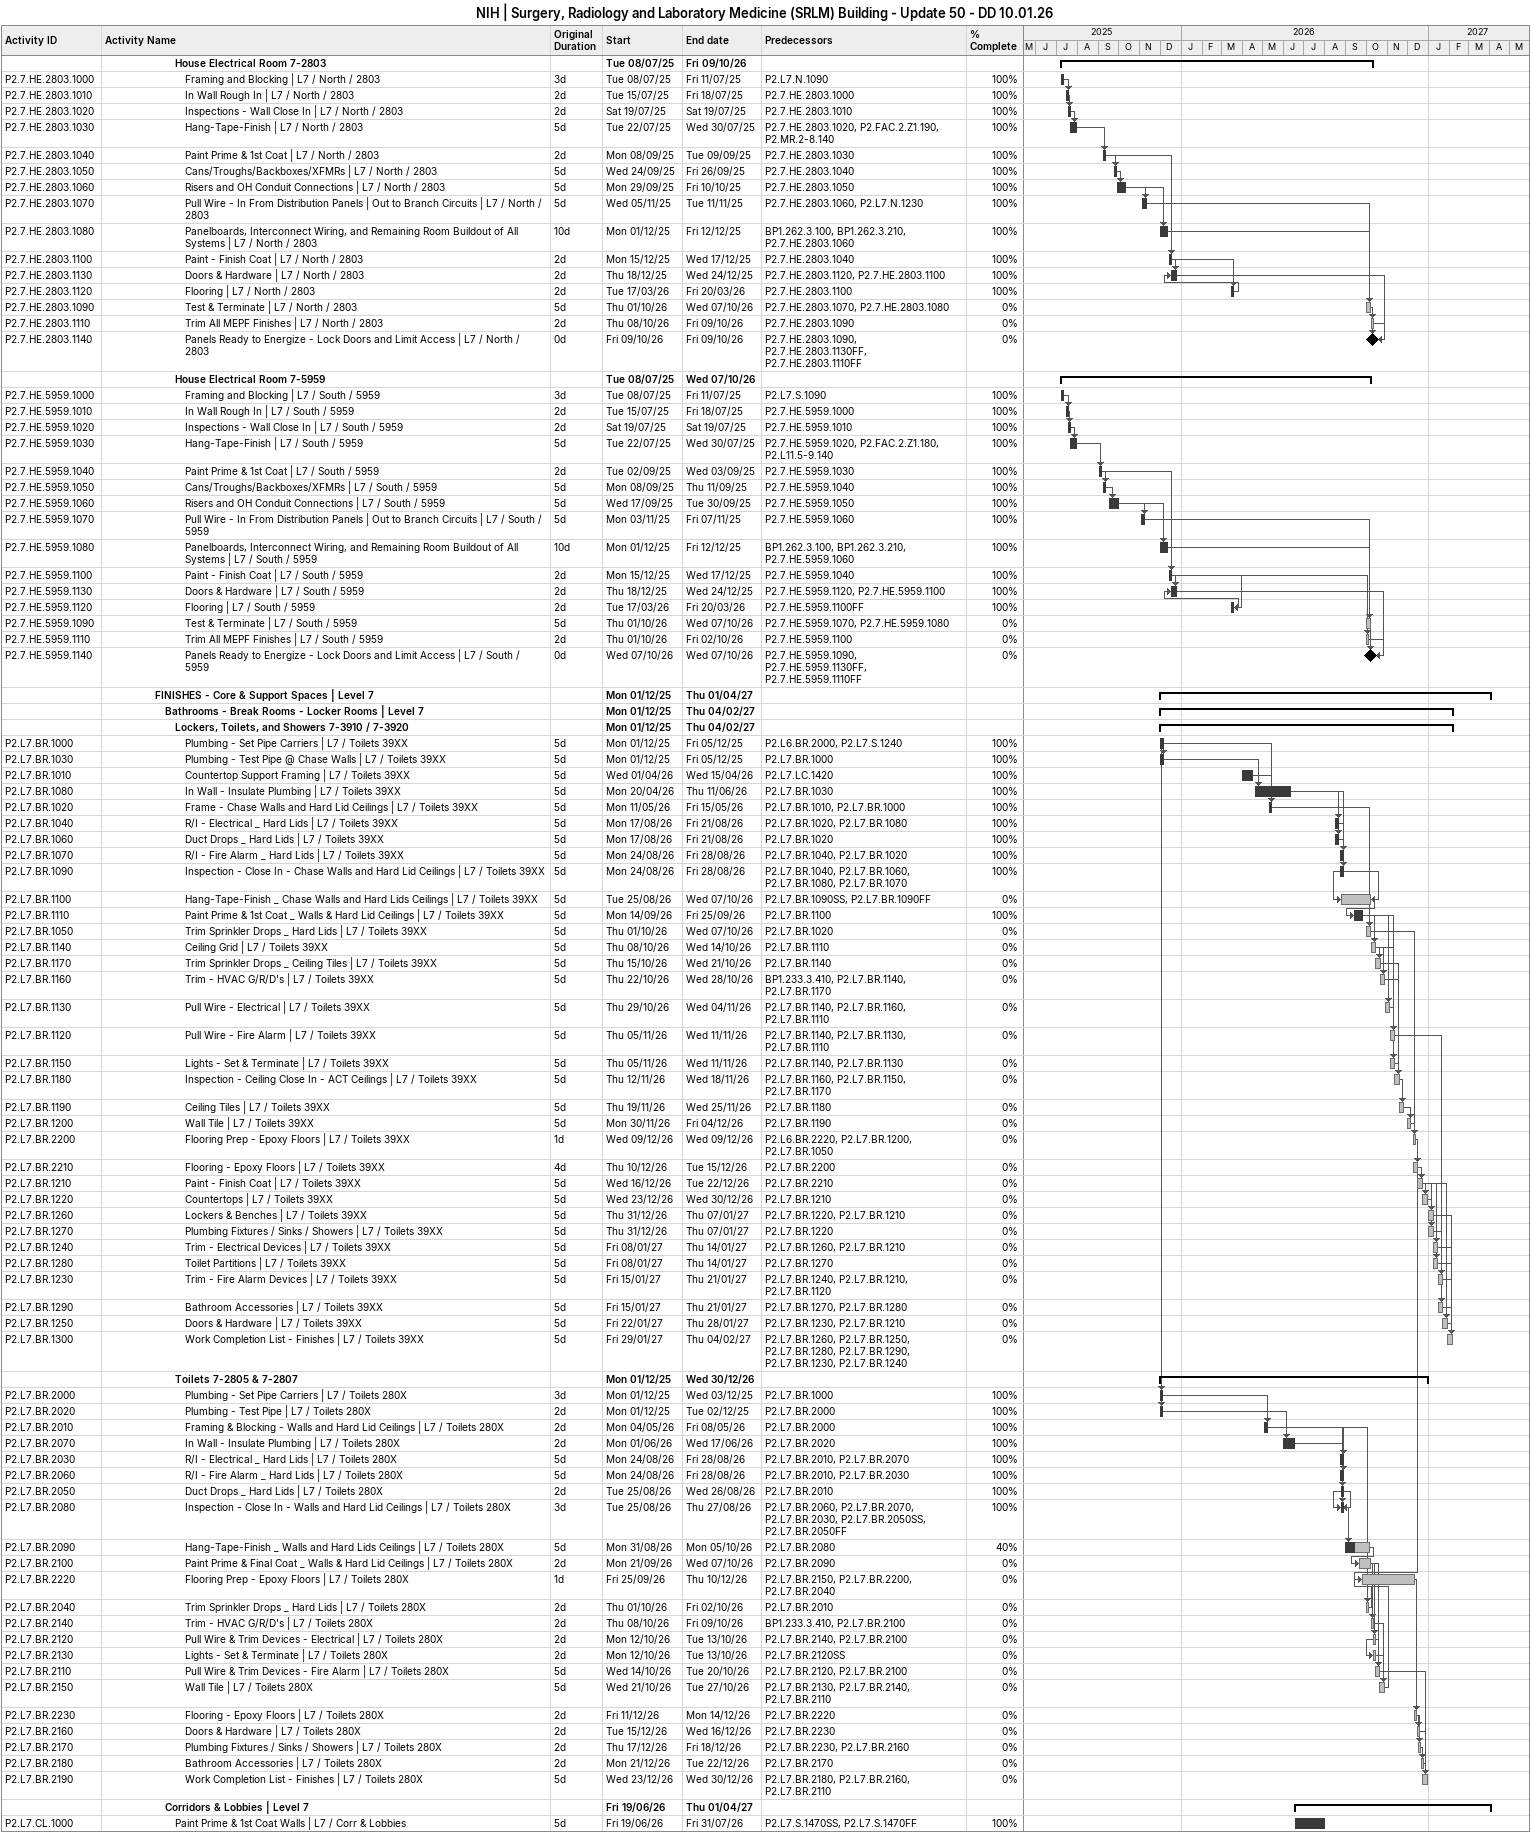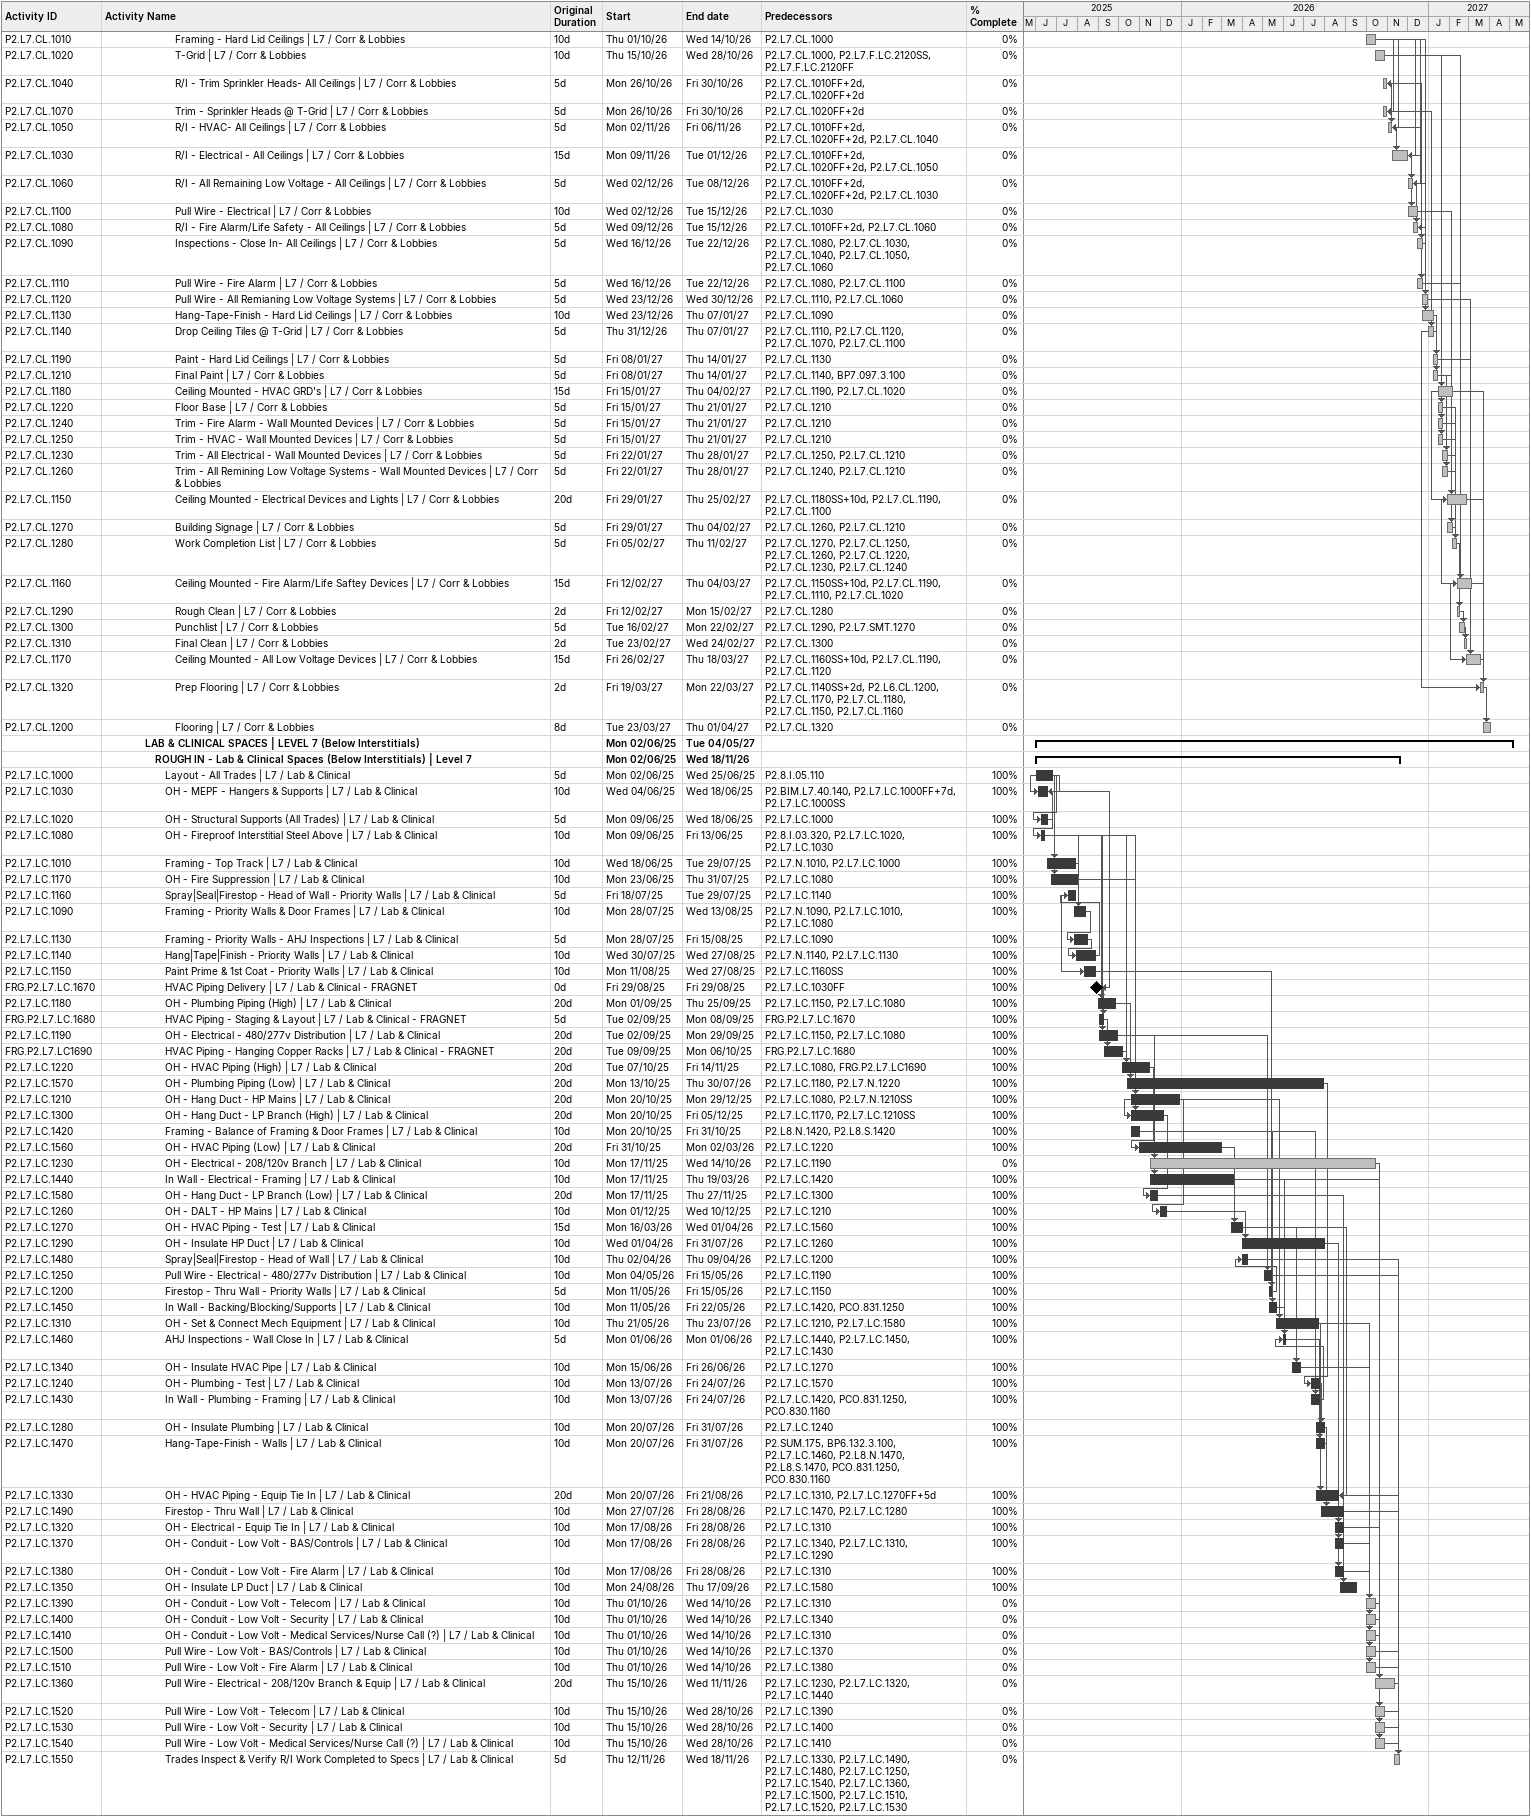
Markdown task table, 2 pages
NIH | Surgery, Radiology and Laboratory Medicine (SRLM) Building - Update 50 - DD 10.01.26

| ID | Level | Task | Original duration | Start | Finish | Predecessors | % complete |
|---|---|---|---|---|---|---|---|
|  | 8 | **House Electrical Room 7-2803** |  | 2025-07-08 | 2026-10-09 |  |  |
| P2.7.HE.2803.1000 | 9 | Framing and Blocking \| L7 / North / 2803 | 3d | 2025-07-08 | 2025-07-11 | P2.L7.N.1090 | 100 |
| P2.7.HE.2803.1010 | 9 | In Wall Rough In \| L7 / North / 2803 | 2d | 2025-07-15 | 2025-07-18 | P2.7.HE.2803.1000 | 100 |
| P2.7.HE.2803.1020 | 9 | Inspections - Wall Close In \| L7 / North / 2803 | 2d | 2025-07-19 | 2025-07-19 | P2.7.HE.2803.1010 | 100 |
| P2.7.HE.2803.1030 | 9 | Hang-Tape-Finish \| L7 / North / 2803 | 5d | 2025-07-22 | 2025-07-30 | P2.7.HE.2803.1020, P2.FAC.2.Z1.190, P2.MR.2-8.140 | 100 |
| P2.7.HE.2803.1040 | 9 | Paint Prime & 1st Coat \| L7 / North / 2803 | 2d | 2025-09-08 | 2025-09-09 | P2.7.HE.2803.1030 | 100 |
| P2.7.HE.2803.1050 | 9 | Cans/Troughs/Backboxes/XFMRs \| L7 / North / 2803 | 5d | 2025-09-24 | 2025-09-26 | P2.7.HE.2803.1040 | 100 |
| P2.7.HE.2803.1060 | 9 | Risers and OH Conduit Connections \| L7 / North / 2803 | 5d | 2025-09-29 | 2025-10-10 | P2.7.HE.2803.1050 | 100 |
| P2.7.HE.2803.1070 | 9 | Pull Wire - In From Distribution Panels \| Out to Branch Circuits \| L7 / North / 2803 | 5d | 2025-11-05 | 2025-11-11 | P2.7.HE.2803.1060, P2.L7.N.1230 | 100 |
| P2.7.HE.2803.1080 | 9 | Panelboards, Interconnect Wiring, and Remaining Room Buildout of All Systems \| L7 / North / 2803 | 10d | 2025-12-01 | 2025-12-12 | BP1.262.3.100, BP1.262.3.210, P2.7.HE.2803.1060 | 100 |
| P2.7.HE.2803.1100 | 9 | Paint - Finish Coat \| L7 / North / 2803 | 2d | 2025-12-15 | 2025-12-17 | P2.7.HE.2803.1040 | 100 |
| P2.7.HE.2803.1130 | 9 | Doors & Hardware \| L7 / North / 2803 | 2d | 2025-12-18 | 2025-12-24 | P2.7.HE.2803.1120, P2.7.HE.2803.1100 | 100 |
| P2.7.HE.2803.1120 | 9 | Flooring \| L7 / North / 2803 | 2d | 2026-03-17 | 2026-03-20 | P2.7.HE.2803.1100 | 100 |
| P2.7.HE.2803.1090 | 9 | Test & Terminate \| L7 / North / 2803 | 5d | 2026-10-01 | 2026-10-07 | P2.7.HE.2803.1070, P2.7.HE.2803.1080 | 0 |
| P2.7.HE.2803.1110 | 9 | Trim All MEPF Finishes \| L7 / North / 2803 | 2d | 2026-10-08 | 2026-10-09 | P2.7.HE.2803.1090 | 0 |
| P2.7.HE.2803.1140 | 9 | Panels Ready to Energize - Lock Doors and Limit Access \| L7 / North / 2803 | 0d | 2026-10-09 | 2026-10-09 | P2.7.HE.2803.1090, P2.7.HE.2803.1130FF, P2.7.HE.2803.1110FF | 0 |
|  | 8 | **House Electrical Room 7-5959** |  | 2025-07-08 | 2026-10-07 |  |  |
| P2.7.HE.5959.1000 | 9 | Framing and Blocking \| L7 / South / 5959 | 3d | 2025-07-08 | 2025-07-11 | P2.L7.S.1090 | 100 |
| P2.7.HE.5959.1010 | 9 | In Wall Rough In \| L7 / South / 5959 | 2d | 2025-07-15 | 2025-07-18 | P2.7.HE.5959.1000 | 100 |
| P2.7.HE.5959.1020 | 9 | Inspections - Wall Close In \| L7 / South / 5959 | 2d | 2025-07-19 | 2025-07-19 | P2.7.HE.5959.1010 | 100 |
| P2.7.HE.5959.1030 | 9 | Hang-Tape-Finish \| L7 / South / 5959 | 5d | 2025-07-22 | 2025-07-30 | P2.7.HE.5959.1020, P2.FAC.2.Z1.180, P2.L11.5-9.140 | 100 |
| P2.7.HE.5959.1040 | 9 | Paint Prime & 1st Coat \| L7 / South / 5959 | 2d | 2025-09-02 | 2025-09-03 | P2.7.HE.5959.1030 | 100 |
| P2.7.HE.5959.1050 | 9 | Cans/Troughs/Backboxes/XFMRs \| L7 / South / 5959 | 5d | 2025-09-08 | 2025-09-11 | P2.7.HE.5959.1040 | 100 |
| P2.7.HE.5959.1060 | 9 | Risers and OH Conduit Connections \| L7 / South / 5959 | 5d | 2025-09-17 | 2025-09-30 | P2.7.HE.5959.1050 | 100 |
| P2.7.HE.5959.1070 | 9 | Pull Wire - In From Distribution Panels \| Out to Branch Circuits \| L7 / South / 5959 | 5d | 2025-11-03 | 2025-11-07 | P2.7.HE.5959.1060 | 100 |
| P2.7.HE.5959.1080 | 9 | Panelboards, Interconnect Wiring, and Remaining Room Buildout of All Systems \| L7 / South / 5959 | 10d | 2025-12-01 | 2025-12-12 | BP1.262.3.100, BP1.262.3.210, P2.7.HE.5959.1060 | 100 |
| P2.7.HE.5959.1100 | 9 | Paint - Finish Coat \| L7 / South / 5959 | 2d | 2025-12-15 | 2025-12-17 | P2.7.HE.5959.1040 | 100 |
| P2.7.HE.5959.1130 | 9 | Doors & Hardware \| L7 / South / 5959 | 2d | 2025-12-18 | 2025-12-24 | P2.7.HE.5959.1120, P2.7.HE.5959.1100 | 100 |
| P2.7.HE.5959.1120 | 9 | Flooring \| L7 / South / 5959 | 2d | 2026-03-17 | 2026-03-20 | P2.7.HE.5959.1100FF | 100 |
| P2.7.HE.5959.1090 | 9 | Test & Terminate \| L7 / South / 5959 | 5d | 2026-10-01 | 2026-10-07 | P2.7.HE.5959.1070, P2.7.HE.5959.1080 | 0 |
| P2.7.HE.5959.1110 | 9 | Trim All MEPF Finishes \| L7 / South / 5959 | 2d | 2026-10-01 | 2026-10-02 | P2.7.HE.5959.1100 | 0 |
| P2.7.HE.5959.1140 | 9 | Panels Ready to Energize - Lock Doors and Limit Access \| L7 / South / 5959 | 0d | 2026-10-07 | 2026-10-07 | P2.7.HE.5959.1090, P2.7.HE.5959.1130FF, P2.7.HE.5959.1110FF | 0 |
|  | 6 | **FINISHES - Core & Support Spaces \| Level 7** |  | 2025-12-01 | 2027-04-01 |  |  |
|  | 7 | **Bathrooms - Break Rooms - Locker Rooms \| Level 7** |  | 2025-12-01 | 2027-02-04 |  |  |
|  | 8 | **Lockers, Toilets, and Showers 7-3910 / 7-3920** |  | 2025-12-01 | 2027-02-04 |  |  |
| P2.L7.BR.1000 | 9 | Plumbing - Set Pipe Carriers \| L7 / Toilets 39XX | 5d | 2025-12-01 | 2025-12-05 | P2.L6.BR.2000, P2.L7.S.1240 | 100 |
| P2.L7.BR.1030 | 9 | Plumbing - Test Pipe @ Chase Walls \| L7 / Toilets 39XX | 5d | 2025-12-01 | 2025-12-05 | P2.L7.BR.1000 | 100 |
| P2.L7.BR.1010 | 9 | Countertop Support Framing \| L7 / Toilets 39XX | 5d | 2026-04-01 | 2026-04-15 | P2.L7.LC.1420 | 100 |
| P2.L7.BR.1080 | 9 | In Wall - Insulate Plumbing \| L7 / Toilets 39XX | 5d | 2026-04-20 | 2026-06-11 | P2.L7.BR.1030 | 100 |
| P2.L7.BR.1020 | 9 | Frame - Chase Walls and Hard Lid Ceilings \| L7 / Toilets 39XX | 5d | 2026-05-11 | 2026-05-15 | P2.L7.BR.1010, P2.L7.BR.1000 | 100 |
| P2.L7.BR.1040 | 9 | R/I - Electrical _ Hard Lids \| L7 / Toilets 39XX | 5d | 2026-08-17 | 2026-08-21 | P2.L7.BR.1020, P2.L7.BR.1080 | 100 |
| P2.L7.BR.1060 | 9 | Duct Drops _ Hard Lids \| L7 / Toilets 39XX | 5d | 2026-08-17 | 2026-08-21 | P2.L7.BR.1020 | 100 |
| P2.L7.BR.1070 | 9 | R/I - Fire Alarm _ Hard Lids \| L7 / Toilets 39XX | 5d | 2026-08-24 | 2026-08-28 | P2.L7.BR.1040, P2.L7.BR.1020 | 100 |
| P2.L7.BR.1090 | 9 | Inspection - Close In - Chase Walls and Hard Lid Ceilings \| L7 / Toilets 39XX | 5d | 2026-08-24 | 2026-08-28 | P2.L7.BR.1040, P2.L7.BR.1060, P2.L7.BR.1080, P2.L7.BR.1070 | 100 |
| P2.L7.BR.1100 | 9 | Hang-Tape-Finish _ Chase Walls and Hard Lids Ceilings \| L7 / Toilets 39XX | 5d | 2026-08-25 | 2026-10-07 | P2.L7.BR.1090SS, P2.L7.BR.1090FF | 0 |
| P2.L7.BR.1110 | 9 | Paint Prime & 1st Coat _ Walls & Hard Lid Ceilings \| L7 / Toilets 39XX | 5d | 2026-09-14 | 2026-09-25 | P2.L7.BR.1100 | 100 |
| P2.L7.BR.1050 | 9 | Trim Sprinkler Drops _ Hard Lids \| L7 / Toilets 39XX | 5d | 2026-10-01 | 2026-10-07 | P2.L7.BR.1020 | 0 |
| P2.L7.BR.1140 | 9 | Ceiling Grid \| L7 / Toilets 39XX | 5d | 2026-10-08 | 2026-10-14 | P2.L7.BR.1110 | 0 |
| P2.L7.BR.1170 | 9 | Trim Sprinkler Drops _ Ceiling Tiles \| L7 / Toilets 39XX | 5d | 2026-10-15 | 2026-10-21 | P2.L7.BR.1140 | 0 |
| P2.L7.BR.1160 | 9 | Trim - HVAC G/R/D's \| L7 / Toilets 39XX | 5d | 2026-10-22 | 2026-10-28 | BP1.233.3.410, P2.L7.BR.1140, P2.L7.BR.1170 | 0 |
| P2.L7.BR.1130 | 9 | Pull Wire - Electrical \| L7 / Toilets 39XX | 5d | 2026-10-29 | 2026-11-04 | P2.L7.BR.1140, P2.L7.BR.1160, P2.L7.BR.1110 | 0 |
| P2.L7.BR.1120 | 9 | Pull Wire - Fire Alarm \| L7 / Toilets 39XX | 5d | 2026-11-05 | 2026-11-11 | P2.L7.BR.1140, P2.L7.BR.1130, P2.L7.BR.1110 | 0 |
| P2.L7.BR.1150 | 9 | Lights - Set & Terminate \| L7 / Toilets 39XX | 5d | 2026-11-05 | 2026-11-11 | P2.L7.BR.1140, P2.L7.BR.1130 | 0 |
| P2.L7.BR.1180 | 9 | Inspection - Ceiling Close In - ACT Ceilings \| L7 / Toilets 39XX | 5d | 2026-11-12 | 2026-11-18 | P2.L7.BR.1160, P2.L7.BR.1150, P2.L7.BR.1170 | 0 |
| P2.L7.BR.1190 | 9 | Ceiling Tiles \| L7 / Toilets 39XX | 5d | 2026-11-19 | 2026-11-25 | P2.L7.BR.1180 | 0 |
| P2.L7.BR.1200 | 9 | Wall Tile \| L7 / Toilets 39XX | 5d | 2026-11-30 | 2026-12-04 | P2.L7.BR.1190 | 0 |
| P2.L7.BR.2200 | 9 | Flooring Prep - Epoxy Floors \| L7 / Toilets 39XX | 1d | 2026-12-09 | 2026-12-09 | P2.L6.BR.2220, P2.L7.BR.1200, P2.L7.BR.1050 | 0 |
| P2.L7.BR.2210 | 9 | Flooring - Epoxy Floors \| L7 / Toilets 39XX | 4d | 2026-12-10 | 2026-12-15 | P2.L7.BR.2200 | 0 |
| P2.L7.BR.1210 | 9 | Paint - Finish Coat \| L7 / Toilets 39XX | 5d | 2026-12-16 | 2026-12-22 | P2.L7.BR.2210 | 0 |
| P2.L7.BR.1220 | 9 | Countertops \| L7 / Toilets 39XX | 5d | 2026-12-23 | 2026-12-30 | P2.L7.BR.1210 | 0 |
| P2.L7.BR.1260 | 9 | Lockers & Benches \| L7 / Toilets 39XX | 5d | 2026-12-31 | 2027-01-07 | P2.L7.BR.1220, P2.L7.BR.1210 | 0 |
| P2.L7.BR.1270 | 9 | Plumbing Fixtures / Sinks / Showers \| L7 / Toilets 39XX | 5d | 2026-12-31 | 2027-01-07 | P2.L7.BR.1220 | 0 |
| P2.L7.BR.1240 | 9 | Trim - Electrical Devices \| L7 / Toilets 39XX | 5d | 2027-01-08 | 2027-01-14 | P2.L7.BR.1260, P2.L7.BR.1210 | 0 |
| P2.L7.BR.1280 | 9 | Toilet Partitions \| L7 / Toilets 39XX | 5d | 2027-01-08 | 2027-01-14 | P2.L7.BR.1270 | 0 |
| P2.L7.BR.1230 | 9 | Trim - Fire Alarm Devices \| L7 / Toilets 39XX | 5d | 2027-01-15 | 2027-01-21 | P2.L7.BR.1240, P2.L7.BR.1210, P2.L7.BR.1120 | 0 |
| P2.L7.BR.1290 | 9 | Bathroom Accessories \| L7 / Toilets 39XX | 5d | 2027-01-15 | 2027-01-21 | P2.L7.BR.1270, P2.L7.BR.1280 | 0 |
| P2.L7.BR.1250 | 9 | Doors & Hardware \| L7 / Toilets 39XX | 5d | 2027-01-22 | 2027-01-28 | P2.L7.BR.1230, P2.L7.BR.1210 | 0 |
| P2.L7.BR.1300 | 9 | Work Completion List - Finishes \| L7 / Toilets 39XX | 5d | 2027-01-29 | 2027-02-04 | P2.L7.BR.1260, P2.L7.BR.1250, P2.L7.BR.1280, P2.L7.BR.1290, P2.L7.BR.1230, P2.L7.BR.1240 | 0 |
|  | 8 | **Toilets 7-2805 & 7-2807** |  | 2025-12-01 | 2026-12-30 |  |  |
| P2.L7.BR.2000 | 9 | Plumbing - Set Pipe Carriers \| L7 / Toilets 280X | 3d | 2025-12-01 | 2025-12-03 | P2.L7.BR.1000 | 100 |
| P2.L7.BR.2020 | 9 | Plumbing - Test Pipe \| L7 / Toilets 280X | 2d | 2025-12-01 | 2025-12-02 | P2.L7.BR.2000 | 100 |
| P2.L7.BR.2010 | 9 | Framing & Blocking - Walls and Hard Lid Ceilings \| L7 / Toilets 280X | 2d | 2026-05-04 | 2026-05-08 | P2.L7.BR.2000 | 100 |
| P2.L7.BR.2070 | 9 | In Wall - Insulate Plumbing \| L7 / Toilets 280X | 2d | 2026-06-01 | 2026-06-17 | P2.L7.BR.2020 | 100 |
| P2.L7.BR.2030 | 9 | R/I - Electrical _ Hard Lids \| L7 / Toilets 280X | 5d | 2026-08-24 | 2026-08-28 | P2.L7.BR.2010, P2.L7.BR.2070 | 100 |
| P2.L7.BR.2060 | 9 | R/I - Fire Alarm _ Hard Lids \| L7 / Toilets 280X | 5d | 2026-08-24 | 2026-08-28 | P2.L7.BR.2010, P2.L7.BR.2030 | 100 |
| P2.L7.BR.2050 | 9 | Duct Drops _ Hard Lids \| L7 / Toilets 280X | 2d | 2026-08-25 | 2026-08-26 | P2.L7.BR.2010 | 100 |
| P2.L7.BR.2080 | 9 | Inspection - Close In - Walls and Hard Lid Ceilings \| L7 / Toilets 280X | 3d | 2026-08-25 | 2026-08-27 | P2.L7.BR.2060, P2.L7.BR.2070, P2.L7.BR.2030, P2.L7.BR.2050SS, P2.L7.BR.2050FF | 100 |
| P2.L7.BR.2090 | 9 | Hang-Tape-Finish _ Walls and Hard Lids Ceilings \| L7 / Toilets 280X | 5d | 2026-08-31 | 2026-10-05 | P2.L7.BR.2080 | 40 |
| P2.L7.BR.2100 | 9 | Paint Prime & Final Coat _ Walls & Hard Lid Ceilings \| L7 / Toilets 280X | 2d | 2026-09-21 | 2026-10-07 | P2.L7.BR.2090 | 0 |
| P2.L7.BR.2220 | 9 | Flooring Prep - Epoxy Floors \| L7 / Toilets 280X | 1d | 2026-09-25 | 2026-12-10 | P2.L7.BR.2150, P2.L7.BR.2200, P2.L7.BR.2040 | 0 |
| P2.L7.BR.2040 | 9 | Trim Sprinkler Drops _ Hard Lids \| L7 / Toilets 280X | 2d | 2026-10-01 | 2026-10-02 | P2.L7.BR.2010 | 0 |
| P2.L7.BR.2140 | 9 | Trim - HVAC G/R/D's \| L7 / Toilets 280X | 2d | 2026-10-08 | 2026-10-09 | BP1.233.3.410, P2.L7.BR.2100 | 0 |
| P2.L7.BR.2120 | 9 | Pull Wire & Trim Devices - Electrical \| L7 / Toilets 280X | 2d | 2026-10-12 | 2026-10-13 | P2.L7.BR.2140, P2.L7.BR.2100 | 0 |
| P2.L7.BR.2130 | 9 | Lights - Set & Terminate \| L7 / Toilets 280X | 2d | 2026-10-12 | 2026-10-13 | P2.L7.BR.2120SS | 0 |
| P2.L7.BR.2110 | 9 | Pull Wire & Trim Devices - Fire Alarm \| L7 / Toilets 280X | 5d | 2026-10-14 | 2026-10-20 | P2.L7.BR.2120, P2.L7.BR.2100 | 0 |
| P2.L7.BR.2150 | 9 | Wall Tile \| L7 / Toilets 280X | 5d | 2026-10-21 | 2026-10-27 | P2.L7.BR.2130, P2.L7.BR.2140, P2.L7.BR.2110 | 0 |
| P2.L7.BR.2230 | 9 | Flooring - Epoxy Floors \| L7 / Toilets 280X | 2d | 2026-12-11 | 2026-12-14 | P2.L7.BR.2220 | 0 |
| P2.L7.BR.2160 | 9 | Doors & Hardware \| L7 / Toilets 280X | 2d | 2026-12-15 | 2026-12-16 | P2.L7.BR.2230 | 0 |
| P2.L7.BR.2170 | 9 | Plumbing Fixtures / Sinks / Showers \| L7 / Toilets 280X | 2d | 2026-12-17 | 2026-12-18 | P2.L7.BR.2230, P2.L7.BR.2160 | 0 |
| P2.L7.BR.2180 | 9 | Bathroom Accessories \| L7 / Toilets 280X | 2d | 2026-12-21 | 2026-12-22 | P2.L7.BR.2170 | 0 |
| P2.L7.BR.2190 | 9 | Work Completion List - Finishes \| L7 / Toilets 280X | 5d | 2026-12-23 | 2026-12-30 | P2.L7.BR.2180, P2.L7.BR.2160, P2.L7.BR.2110 | 0 |
|  | 7 | **Corridors & Lobbies \| Level 7** |  | 2026-06-19 | 2027-04-01 |  |  |
| P2.L7.CL.1000 | 8 | Paint Prime & 1st Coat Walls \| L7 / Corr & Lobbies | 5d | 2026-06-19 | 2026-07-31 | P2.L7.S.1470SS, P2.L7.S.1470FF | 100 |
| P2.L7.CL.1010 | 8 | Framing - Hard Lid Ceilings \| L7 / Corr & Lobbies | 10d | 2026-10-01 | 2026-10-14 | P2.L7.CL.1000 | 0 |
| P2.L7.CL.1020 | 8 | T-Grid \| L7 / Corr & Lobbies | 10d | 2026-10-15 | 2026-10-28 | P2.L7.CL.1000, P2.L7.F.LC.2120SS, P2.L7.F.LC.2120FF | 0 |
| P2.L7.CL.1040 | 8 | R/I - Trim Sprinkler Heads- All Ceilings \| L7 / Corr & Lobbies | 5d | 2026-10-26 | 2026-10-30 | P2.L7.CL.1010FF+2d, P2.L7.CL.1020FF+2d | 0 |
| P2.L7.CL.1070 | 8 | Trim - Sprinkler Heads @ T-Grid \| L7 / Corr & Lobbies | 5d | 2026-10-26 | 2026-10-30 | P2.L7.CL.1020FF+2d | 0 |
| P2.L7.CL.1050 | 8 | R/I - HVAC- All Ceilings \| L7 / Corr & Lobbies | 5d | 2026-11-02 | 2026-11-06 | P2.L7.CL.1010FF+2d, P2.L7.CL.1020FF+2d, P2.L7.CL.1040 | 0 |
| P2.L7.CL.1030 | 8 | R/I - Electrical - All Ceilings \| L7 / Corr & Lobbies | 15d | 2026-11-09 | 2026-12-01 | P2.L7.CL.1010FF+2d, P2.L7.CL.1020FF+2d, P2.L7.CL.1050 | 0 |
| P2.L7.CL.1060 | 8 | R/I - All Remaining Low Voltage - All Ceilings \| L7 / Corr & Lobbies | 5d | 2026-12-02 | 2026-12-08 | P2.L7.CL.1010FF+2d, P2.L7.CL.1020FF+2d, P2.L7.CL.1030 | 0 |
| P2.L7.CL.1100 | 8 | Pull Wire - Electrical \| L7 / Corr & Lobbies | 10d | 2026-12-02 | 2026-12-15 | P2.L7.CL.1030 | 0 |
| P2.L7.CL.1080 | 8 | R/I - Fire Alarm/Life Safety - All Ceilings \| L7 / Corr & Lobbies | 5d | 2026-12-09 | 2026-12-15 | P2.L7.CL.1010FF+2d, P2.L7.CL.1060 | 0 |
| P2.L7.CL.1090 | 8 | Inspections - Close In- All Ceilings \| L7 / Corr & Lobbies | 5d | 2026-12-16 | 2026-12-22 | P2.L7.CL.1080, P2.L7.CL.1030, P2.L7.CL.1040, P2.L7.CL.1050, P2.L7.CL.1060 | 0 |
| P2.L7.CL.1110 | 8 | Pull Wire - Fire Alarm \| L7 / Corr & Lobbies | 5d | 2026-12-16 | 2026-12-22 | P2.L7.CL.1080, P2.L7.CL.1100 | 0 |
| P2.L7.CL.1120 | 8 | Pull Wire - All Remianing Low Voltage Systems \| L7 / Corr & Lobbies | 5d | 2026-12-23 | 2026-12-30 | P2.L7.CL.1110, P2.L7.CL.1060 | 0 |
| P2.L7.CL.1130 | 8 | Hang-Tape-Finish - Hard Lid Ceilings \| L7 / Corr & Lobbies | 10d | 2026-12-23 | 2027-01-07 | P2.L7.CL.1090 | 0 |
| P2.L7.CL.1140 | 8 | Drop Ceiling Tiles @ T-Grid \| L7 / Corr & Lobbies | 5d | 2026-12-31 | 2027-01-07 | P2.L7.CL.1110, P2.L7.CL.1120, P2.L7.CL.1070, P2.L7.CL.1100 | 0 |
| P2.L7.CL.1190 | 8 | Paint - Hard Lid Ceilings \| L7 / Corr & Lobbies | 5d | 2027-01-08 | 2027-01-14 | P2.L7.CL.1130 | 0 |
| P2.L7.CL.1210 | 8 | Final Paint \| L7 / Corr & Lobbies | 5d | 2027-01-08 | 2027-01-14 | P2.L7.CL.1140, BP7.097.3.100 | 0 |
| P2.L7.CL.1180 | 8 | Ceiling Mounted - HVAC GRD's \| L7 / Corr & Lobbies | 15d | 2027-01-15 | 2027-02-04 | P2.L7.CL.1190, P2.L7.CL.1020 | 0 |
| P2.L7.CL.1220 | 8 | Floor Base \| L7 / Corr & Lobbies | 5d | 2027-01-15 | 2027-01-21 | P2.L7.CL.1210 | 0 |
| P2.L7.CL.1240 | 8 | Trim - Fire Alarm - Wall Mounted Devices \| L7 / Corr & Lobbies | 5d | 2027-01-15 | 2027-01-21 | P2.L7.CL.1210 | 0 |
| P2.L7.CL.1250 | 8 | Trim - HVAC - Wall Mounted Devices \| L7 / Corr & Lobbies | 5d | 2027-01-15 | 2027-01-21 | P2.L7.CL.1210 | 0 |
| P2.L7.CL.1230 | 8 | Trim - All Electrical - Wall Mounted Devices \| L7 / Corr & Lobbies | 5d | 2027-01-22 | 2027-01-28 | P2.L7.CL.1250, P2.L7.CL.1210 | 0 |
| P2.L7.CL.1260 | 8 | Trim - All Remining Low Voltage Systems - Wall Mounted Devices \| L7 / Corr & Lobbies | 5d | 2027-01-22 | 2027-01-28 | P2.L7.CL.1240, P2.L7.CL.1210 | 0 |
| P2.L7.CL.1150 | 8 | Ceiling Mounted - Electrical Devices and Lights \| L7 / Corr & Lobbies | 20d | 2027-01-29 | 2027-02-25 | P2.L7.CL.1180SS+10d, P2.L7.CL.1190, P2.L7.CL.1100 | 0 |
| P2.L7.CL.1270 | 8 | Building Signage \| L7 / Corr & Lobbies | 5d | 2027-01-29 | 2027-02-04 | P2.L7.CL.1260, P2.L7.CL.1210 | 0 |
| P2.L7.CL.1280 | 8 | Work Completion List \| L7 / Corr & Lobbies | 5d | 2027-02-05 | 2027-02-11 | P2.L7.CL.1270, P2.L7.CL.1250, P2.L7.CL.1260, P2.L7.CL.1220, P2.L7.CL.1230, P2.L7.CL.1240 | 0 |
| P2.L7.CL.1160 | 8 | Ceiling Mounted - Fire Alarm/Life Saftey Devices \| L7 / Corr & Lobbies | 15d | 2027-02-12 | 2027-03-04 | P2.L7.CL.1150SS+10d, P2.L7.CL.1190, P2.L7.CL.1110, P2.L7.CL.1020 | 0 |
| P2.L7.CL.1290 | 8 | Rough Clean \| L7 / Corr & Lobbies | 2d | 2027-02-12 | 2027-02-15 | P2.L7.CL.1280 | 0 |
| P2.L7.CL.1300 | 8 | Punchlist \| L7 / Corr & Lobbies | 5d | 2027-02-16 | 2027-02-22 | P2.L7.CL.1290, P2.L7.SMT.1270 | 0 |
| P2.L7.CL.1310 | 8 | Final Clean \| L7 / Corr & Lobbies | 2d | 2027-02-23 | 2027-02-24 | P2.L7.CL.1300 | 0 |
| P2.L7.CL.1170 | 8 | Ceiling Mounted - All Low Voltage Devices \| L7 / Corr & Lobbies | 15d | 2027-02-26 | 2027-03-18 | P2.L7.CL.1160SS+10d, P2.L7.CL.1190, P2.L7.CL.1120 | 0 |
| P2.L7.CL.1320 | 8 | Prep Flooring \| L7 / Corr & Lobbies | 2d | 2027-03-19 | 2027-03-22 | P2.L7.CL.1140SS+2d, P2.L6.CL.1200, P2.L7.CL.1170, P2.L7.CL.1180, P2.L7.CL.1150, P2.L7.CL.1160 | 0 |
| P2.L7.CL.1200 | 8 | Flooring \| L7 / Corr & Lobbies | 8d | 2027-03-23 | 2027-04-01 | P2.L7.CL.1320 | 0 |
|  | 5 | **LAB & CLINICAL SPACES \| LEVEL 7 (Below Interstitials)** |  | 2025-06-02 | 2027-05-04 |  |  |
|  | 6 | **ROUGH IN - Lab & Clinical Spaces (Below Interstitials) \| Level 7** |  | 2025-06-02 | 2026-11-18 |  |  |
| P2.L7.LC.1000 | 7 | Layout - All Trades \| L7 / Lab & Clinical | 5d | 2025-06-02 | 2025-06-25 | P2.8.I.05.110 | 100 |
| P2.L7.LC.1030 | 7 | OH - MEPF - Hangers & Supports \| L7 / Lab & Clinical | 10d | 2025-06-04 | 2025-06-18 | P2.BIM.L7.40.140, P2.L7.LC.1000FF+7d, P2.L7.LC.1000SS | 100 |
| P2.L7.LC.1020 | 7 | OH - Structural Supports (All Trades) \| L7 / Lab & Clinical | 5d | 2025-06-09 | 2025-06-18 | P2.L7.LC.1000 | 100 |
| P2.L7.LC.1080 | 7 | OH - Fireproof Interstitial Steel Above \| L7 / Lab & Clinical | 10d | 2025-06-09 | 2025-06-13 | P2.8.I.03.320, P2.L7.LC.1020, P2.L7.LC.1030 | 100 |
| P2.L7.LC.1010 | 7 | Framing - Top Track \| L7 / Lab & Clinical | 10d | 2025-06-18 | 2025-07-29 | P2.L7.N.1010, P2.L7.LC.1000 | 100 |
| P2.L7.LC.1170 | 7 | OH - Fire Suppression \| L7 / Lab & Clinical | 10d | 2025-06-23 | 2025-07-31 | P2.L7.LC.1080 | 100 |
| P2.L7.LC.1160 | 7 | Spray\|Seal\|Firestop - Head of Wall - Priority Walls \| L7 / Lab & Clinical | 5d | 2025-07-18 | 2025-07-29 | P2.L7.LC.1140 | 100 |
| P2.L7.LC.1090 | 7 | Framing - Priority Walls & Door Frames \| L7 / Lab & Clinical | 10d | 2025-07-28 | 2025-08-13 | P2.L7.N.1090, P2.L7.LC.1010, P2.L7.LC.1080 | 100 |
| P2.L7.LC.1130 | 7 | Framing - Priority Walls - AHJ Inspections \| L7 / Lab & Clinical | 5d | 2025-07-28 | 2025-08-15 | P2.L7.LC.1090 | 100 |
| P2.L7.LC.1140 | 7 | Hang\|Tape\|Finish - Priority Walls \| L7 / Lab & Clinical | 10d | 2025-07-30 | 2025-08-27 | P2.L7.N.1140, P2.L7.LC.1130 | 100 |
| P2.L7.LC.1150 | 7 | Paint Prime & 1st Coat - Priority Walls \| L7 / Lab & Clinical | 10d | 2025-08-11 | 2025-08-27 | P2.L7.LC.1160SS | 100 |
| FRG.P2.L7.LC.1670 | 7 | HVAC Piping Delivery \| L7 / Lab & Clinical - FRAGNET | 0d | 2025-08-29 | 2025-08-29 | P2.L7.LC.1030FF | 100 |
| P2.L7.LC.1180 | 7 | OH - Plumbing Piping (High) \| L7 / Lab & Clinical | 20d | 2025-09-01 | 2025-09-25 | P2.L7.LC.1150, P2.L7.LC.1080 | 100 |
| FRG.P2.L7.LC.1680 | 7 | HVAC Piping - Staging & Layout \| L7 / Lab & Clinical - FRAGNET | 5d | 2025-09-02 | 2025-09-08 | FRG.P2.L7.LC.1670 | 100 |
| P2.L7.LC.1190 | 7 | OH - Electrical - 480/277v Distribution \| L7 / Lab & Clinical | 20d | 2025-09-02 | 2025-09-29 | P2.L7.LC.1150, P2.L7.LC.1080 | 100 |
| FRG.P2.L7.LC1690 | 7 | HVAC Piping - Hanging Copper Racks \| L7 / Lab & Clinical - FRAGNET | 20d | 2025-09-09 | 2025-10-06 | FRG.P2.L7.LC.1680 | 100 |
| P2.L7.LC.1220 | 7 | OH - HVAC Piping (High) \| L7 / Lab & Clinical | 20d | 2025-10-07 | 2025-11-14 | P2.L7.LC.1080, FRG.P2.L7.LC1690 | 100 |
| P2.L7.LC.1570 | 7 | OH - Plumbing Piping (Low) \| L7 / Lab & Clinical | 20d | 2025-10-13 | 2026-07-30 | P2.L7.LC.1180, P2.L7.N.1220 | 100 |
| P2.L7.LC.1210 | 7 | OH - Hang Duct - HP Mains \| L7 / Lab & Clinical | 20d | 2025-10-20 | 2025-12-29 | P2.L7.LC.1080, P2.L7.N.1210SS | 100 |
| P2.L7.LC.1300 | 7 | OH - Hang Duct - LP Branch (High) \| L7 / Lab & Clinical | 20d | 2025-10-20 | 2025-12-05 | P2.L7.LC.1170, P2.L7.LC.1210SS | 100 |
| P2.L7.LC.1420 | 7 | Framing - Balance of Framing & Door Frames \| L7 / Lab & Clinical | 10d | 2025-10-20 | 2025-10-31 | P2.L8.N.1420, P2.L8.S.1420 | 100 |
| P2.L7.LC.1560 | 7 | OH - HVAC Piping (Low) \| L7 / Lab & Clinical | 20d | 2025-10-31 | 2026-03-02 | P2.L7.LC.1220 | 100 |
| P2.L7.LC.1230 | 7 | OH - Electrical - 208/120v Branch \| L7 / Lab & Clinical | 10d | 2025-11-17 | 2026-10-14 | P2.L7.LC.1190 | 0 |
| P2.L7.LC.1440 | 7 | In Wall - Electrical - Framing \| L7 / Lab & Clinical | 10d | 2025-11-17 | 2026-03-19 | P2.L7.LC.1420 | 100 |
| P2.L7.LC.1580 | 7 | OH - Hang Duct - LP Branch (Low) \| L7 / Lab & Clinical | 20d | 2025-11-17 | 2025-11-27 | P2.L7.LC.1300 | 100 |
| P2.L7.LC.1260 | 7 | OH - DALT - HP Mains \| L7 / Lab & Clinical | 10d | 2025-12-01 | 2025-12-10 | P2.L7.LC.1210 | 100 |
| P2.L7.LC.1270 | 7 | OH - HVAC Piping - Test \| L7 / Lab & Clinical | 15d | 2026-03-16 | 2026-04-01 | P2.L7.LC.1560 | 100 |
| P2.L7.LC.1290 | 7 | OH - Insulate HP Duct \| L7 / Lab & Clinical | 10d | 2026-04-01 | 2026-07-31 | P2.L7.LC.1260 | 100 |
| P2.L7.LC.1480 | 7 | Spray\|Seal\|Firestop - Head of Wall \| L7 / Lab & Clinical | 10d | 2026-04-02 | 2026-04-09 | P2.L7.LC.1200 | 100 |
| P2.L7.LC.1250 | 7 | Pull Wire - Electrical - 480/277v Distribution \| L7 / Lab & Clinical | 10d | 2026-05-04 | 2026-05-15 | P2.L7.LC.1190 | 100 |
| P2.L7.LC.1200 | 7 | Firestop - Thru Wall - Priority Walls \| L7 / Lab & Clinical | 5d | 2026-05-11 | 2026-05-15 | P2.L7.LC.1150 | 100 |
| P2.L7.LC.1450 | 7 | In Wall - Backing/Blocking/Supports \| L7 / Lab & Clinical | 10d | 2026-05-11 | 2026-05-22 | P2.L7.LC.1420, PCO.831.1250 | 100 |
| P2.L7.LC.1310 | 7 | OH - Set & Connect Mech Equipment \| L7 / Lab & Clinical | 10d | 2026-05-21 | 2026-07-23 | P2.L7.LC.1210, P2.L7.LC.1580 | 100 |
| P2.L7.LC.1460 | 7 | AHJ Inspections - Wall Close In \| L7 / Lab & Clinical | 5d | 2026-06-01 | 2026-06-01 | P2.L7.LC.1440, P2.L7.LC.1450, P2.L7.LC.1430 | 100 |
| P2.L7.LC.1340 | 7 | OH - Insulate HVAC Pipe \| L7 / Lab & Clinical | 10d | 2026-06-15 | 2026-06-26 | P2.L7.LC.1270 | 100 |
| P2.L7.LC.1240 | 7 | OH - Plumbing - Test \| L7 / Lab & Clinical | 10d | 2026-07-13 | 2026-07-24 | P2.L7.LC.1570 | 100 |
| P2.L7.LC.1430 | 7 | In Wall - Plumbing - Framing \| L7 / Lab & Clinical | 10d | 2026-07-13 | 2026-07-24 | P2.L7.LC.1420, PCO.831.1250, PCO.830.1160 | 100 |
| P2.L7.LC.1280 | 7 | OH - Insulate Plumbing \| L7 / Lab & Clinical | 10d | 2026-07-20 | 2026-07-31 | P2.L7.LC.1240 | 100 |
| P2.L7.LC.1470 | 7 | Hang-Tape-Finish - Walls \| L7 / Lab & Clinical | 10d | 2026-07-20 | 2026-07-31 | P2.SUM.175, BP6.132.3.100, P2.L7.LC.1460, P2.L8.N.1470, P2.L8.S.1470, PCO.831.1250, PCO.830.1160 | 100 |
| P2.L7.LC.1330 | 7 | OH - HVAC Piping - Equip Tie In \| L7 / Lab & Clinical | 20d | 2026-07-20 | 2026-08-21 | P2.L7.LC.1310, P2.L7.LC.1270FF+5d | 100 |
| P2.L7.LC.1490 | 7 | Firestop - Thru Wall \| L7 / Lab & Clinical | 10d | 2026-07-27 | 2026-08-28 | P2.L7.LC.1470, P2.L7.LC.1280 | 100 |
| P2.L7.LC.1320 | 7 | OH - Electrical - Equip Tie In \| L7 / Lab & Clinical | 10d | 2026-08-17 | 2026-08-28 | P2.L7.LC.1310 | 100 |
| P2.L7.LC.1370 | 7 | OH - Conduit - Low Volt - BAS/Controls \| L7 / Lab & Clinical | 10d | 2026-08-17 | 2026-08-28 | P2.L7.LC.1340, P2.L7.LC.1310, P2.L7.LC.1290 | 100 |
| P2.L7.LC.1380 | 7 | OH - Conduit - Low Volt - Fire Alarm \| L7 / Lab & Clinical | 10d | 2026-08-17 | 2026-08-28 | P2.L7.LC.1310 | 100 |
| P2.L7.LC.1350 | 7 | OH - Insulate LP Duct \| L7 / Lab & Clinical | 10d | 2026-08-24 | 2026-09-17 | P2.L7.LC.1580 | 100 |
| P2.L7.LC.1390 | 7 | OH - Conduit - Low Volt - Telecom \| L7 / Lab & Clinical | 10d | 2026-10-01 | 2026-10-14 | P2.L7.LC.1310 | 0 |
| P2.L7.LC.1400 | 7 | OH - Conduit - Low Volt - Security \| L7 / Lab & Clinical | 10d | 2026-10-01 | 2026-10-14 | P2.L7.LC.1340 | 0 |
| P2.L7.LC.1410 | 7 | OH - Conduit - Low Volt - Medical Services/Nurse Call (?) \| L7 / Lab & Clinical | 10d | 2026-10-01 | 2026-10-14 | P2.L7.LC.1310 | 0 |
| P2.L7.LC.1500 | 7 | Pull Wire - Low Volt - BAS/Controls \| L7 / Lab & Clinical | 10d | 2026-10-01 | 2026-10-14 | P2.L7.LC.1370 | 0 |
| P2.L7.LC.1510 | 7 | Pull Wire - Low Volt - Fire Alarm \| L7 / Lab & Clinical | 10d | 2026-10-01 | 2026-10-14 | P2.L7.LC.1380 | 0 |
| P2.L7.LC.1360 | 7 | Pull Wire - Electrical - 208/120v Branch & Equip \| L7 / Lab & Clinical | 20d | 2026-10-15 | 2026-11-11 | P2.L7.LC.1230, P2.L7.LC.1320, P2.L7.LC.1440 | 0 |
| P2.L7.LC.1520 | 7 | Pull Wire - Low Volt - Telecom \| L7 / Lab & Clinical | 10d | 2026-10-15 | 2026-10-28 | P2.L7.LC.1390 | 0 |
| P2.L7.LC.1530 | 7 | Pull Wire - Low Volt - Security \| L7 / Lab & Clinical | 10d | 2026-10-15 | 2026-10-28 | P2.L7.LC.1400 | 0 |
| P2.L7.LC.1540 | 7 | Pull Wire - Low Volt - Medical Services/Nurse Call (?) \| L7 / Lab & Clinical | 10d | 2026-10-15 | 2026-10-28 | P2.L7.LC.1410 | 0 |
| P2.L7.LC.1550 | 7 | Trades Inspect & Verify R/I Work Completed to Specs \| L7 / Lab & Clinical | 5d | 2026-11-12 | 2026-11-18 | P2.L7.LC.1330, P2.L7.LC.1490, P2.L7.LC.1480, P2.L7.LC.1250, P2.L7.LC.1540, P2.L7.LC.1360, P2.L7.LC.1500, P2.L7.LC.1510, P2.L7.LC.1520, P2.L7.LC.1530 | 0 |
